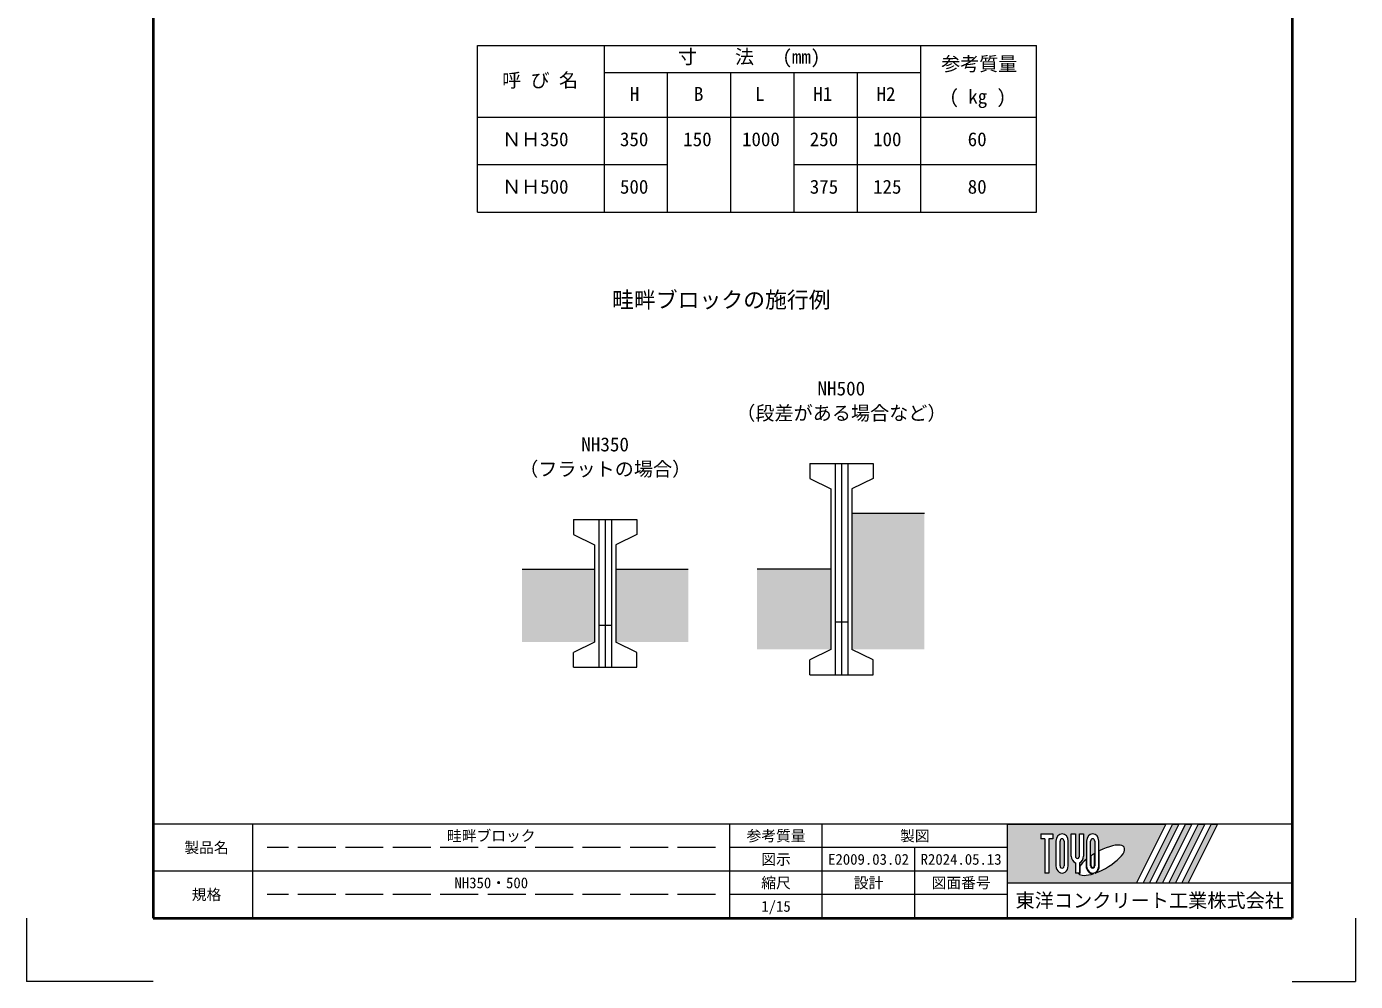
# Model space of a CAD drawing. Units: millimetres, scale not verified. Extents: x 112 to 3262, y 190 to 4645.
# Drawn here: x 112 to 3262, y 190 to 2452 of the extents above; entities that cross this region are included whole.
import ezdxf
from ezdxf.enums import TextEntityAlignment as Align

# ---------------------------------------------------------------- set-up
doc = ezdxf.new("R2010")
doc.units = ezdxf.units.MM
doc.header["$LTSCALE"] = 15
doc.linetypes.add('DASHED', pattern=[7.5, 6, -1.5])
for name, color, linetype, lineweight in [('(0-0)', 7, 'Continuous', 13), ('Defpoints_3', 7, 'Continuous', 13), ('図枠', 7, 'Continuous', 5), ('本体', 2, 'Continuous', 20), ('補助線', 8, 'Continuous', 13)]:
    doc.layers.add(name, color=color, linetype=linetype, lineweight=lineweight)
doc.layers.add('0_2', color=7, linetype='Continuous')
doc.styles.add('ＭＳ ゴシック', font='')
doc.styles.get('ＭＳ ゴシック').set_extended_font_data('MS Gothic')

msp = doc.modelspace()

# ---------------------------------------------------------------- hatches: boundary and pattern name
at = {"layer": '0_2'}
for points in [[(2239.98, 1298.86), (2068, 1298.86), (2068, 976.36), (2239.98, 976.36)], [(1286.1, 993.86), (1458.08, 993.86), (1458.08, 1166.36), (1286.1, 1166.36)], [(1680.06, 1166.36), (1508.08, 1166.36), (1508.08, 993.86), (1680.06, 993.86)], [(1843, 1166.36), (1843, 976.36), (2018, 976.36), (2018, 1166.36)]]:
    msp.add_hatch(color=256, dxfattribs=at).paths.add_polyline_path(points)
at = {"layer": '図枠'}
h = msp.add_hatch(color=256, dxfattribs=at)
h.paths.add_polyline_path([(2436.51, 562.53), (2436.51, 423.31), (2742.79, 423.31), (2812.4, 562.53)])
edge = h.paths.add_edge_path(flags=16)
edge.add_ellipse((2658.89, 476.83), major_axis=(54.55, 30.53), ratio=0.3471473, start_angle=-144.31122, end_angle=72.1899, ccw=False)
edge.add_ellipse((2638.69, 463.65), major_axis=(0, 18.56), ratio=0.8463542, start_angle=-160.70346, end_angle=-90)
edge.add_line((2654.4, 463.65), (2654.4, 499.03))
edge = h.paths.add_edge_path(flags=16)
edge.add_ellipse((2638.69, 522.19), major_axis=(0, 17.13), ratio=0.8463542, start_angle=-90, end_angle=90, ccw=False)
edge.add_line((2653.19, 522.19), (2653.19, 463.65))
edge.add_ellipse((2638.69, 463.65), major_axis=(0, 17.13), ratio=0.8463542, start_angle=90, end_angle=-90, ccw=False)
edge.add_line((2624.19, 463.65), (2624.19, 522.19))
edge = h.paths.add_edge_path(flags=16)
edge.add_line((2643.53, 522.19), (2643.53, 463.65))
edge.add_ellipse((2638.69, 463.65), major_axis=(0, 5.71), ratio=0.8463542, start_angle=90, end_angle=-90, ccw=False)
edge.add_line((2633.86, 463.65), (2633.86, 522.19))
edge.add_ellipse((2638.69, 522.19), major_axis=(0, 5.71), ratio=0.8463542, start_angle=-90, end_angle=90, ccw=False)
edge = h.paths.add_edge_path(flags=16)
edge.add_line((2642.32, 492.27), (2642.32, 463.65))
edge.add_ellipse((2638.69, 463.65), major_axis=(0, 4.28), ratio=0.8463541, start_angle=90, end_angle=-90, ccw=False)
edge.add_line((2635.07, 463.65), (2635.07, 487.58))
edge.add_ellipse((2658.89, 476.83), major_axis=(54.55, 30.53), ratio=0.3471473, start_angle=107.79174, end_angle=126.47132, ccw=False)
edge = h.paths.add_edge_path(flags=16)
edge.add_line((2616.94, 539.32), (2616.94, 486.85))
edge.add_ellipse((2602.44, 486.85), major_axis=(0, 17.13), ratio=0.8463542, start_angle=-163.34117, end_angle=-90, ccw=False)
edge.add_line((2607.27, 470.69), (2607.27, 446.51))
edge.add_line((2607.27, 446.51), (2597.6, 446.51))
edge.add_line((2597.6, 446.51), (2597.6, 470.69))
edge.add_ellipse((2602.44, 486.85), major_axis=(0, 17.13), ratio=0.8463542, start_angle=90, end_angle=163.34117, ccw=False)
edge.add_line((2587.94, 486.85), (2587.94, 539.32))
edge.add_line((2587.94, 539.32), (2597.6, 539.32))
edge.add_line((2597.6, 539.32), (2597.6, 486.85))
edge.add_ellipse((2602.44, 486.85), major_axis=(0, 5.71), ratio=0.8463542, start_angle=90, end_angle=-90)
edge.add_line((2607.27, 486.85), (2607.27, 539.32))
edge.add_line((2607.27, 539.32), (2616.94, 539.32))
edge = h.paths.add_edge_path(flags=16)
edge.add_line((2622.98, 478.42), (2622.98, 463.65))
edge.add_ellipse((2638.69, 463.65), major_axis=(0, 18.56), ratio=0.8463542, start_angle=90, end_angle=-171.54427)
edge.add_ellipse((2658.89, 476.83), major_axis=(54.55, 30.53), ratio=0.3471473, start_angle=-178.64954, end_angle=-148.29244, ccw=False)
edge.add_line((2605.19, 445.08), (2608.48, 445.08))
edge.add_line((2608.48, 445.08), (2608.48, 463.18))
edge.add_ellipse((2658.89, 476.83), major_axis=(54.55, 30.53), ratio=0.3471473, start_angle=148.21912, end_angle=165.90812, ccw=False)
edge = h.paths.add_edge_path(flags=16)
edge.add_ellipse((2566.18, 522.19), major_axis=(0, 17.13), ratio=0.8463542, start_angle=-90, end_angle=90, ccw=False)
edge.add_line((2580.68, 522.19), (2580.68, 463.65))
edge.add_ellipse((2566.18, 463.65), major_axis=(0, 17.13), ratio=0.8463542, start_angle=90, end_angle=-90, ccw=False)
edge.add_line((2551.68, 463.65), (2551.68, 522.19))
edge = h.paths.add_edge_path(flags=16)
edge.add_line((2571.02, 522.19), (2571.02, 463.65))
edge.add_ellipse((2566.18, 463.65), major_axis=(0, 5.71), ratio=0.8463542, start_angle=90, end_angle=-90, ccw=False)
edge.add_line((2561.35, 463.65), (2561.35, 522.19))
edge.add_ellipse((2566.18, 522.19), major_axis=(0, 5.71), ratio=0.8463542, start_angle=-90, end_angle=90, ccw=False)
h.paths.add_polyline_path([(2544.43, 539.32), (2544.43, 527.9), (2534.76, 527.9), (2534.76, 446.51), (2525.09, 446.51), (2525.09, 527.9), (2515.43, 527.9), (2515.43, 539.32)], flags=16)
for points in [[(2758.11, 423.31), (2773.42, 423.31), (2843.03, 562.53), (2827.72, 562.53)], [(2873.66, 562.53), (2858.35, 562.53), (2788.74, 423.31), (2804.05, 423.31)], [(2904.29, 562.53), (2888.97, 562.53), (2819.36, 423.31), (2834.68, 423.31)], [(2934.92, 562.53), (2919.6, 562.53), (2849.99, 423.31), (2865.31, 423.31)]]:
    msp.add_hatch(color=256, dxfattribs=at).paths.add_polyline_path(points)

# ---------------------------------------------------------------- linework, layer by layer
at = {"layer": '(0-0)'}
for p, q in [((1180.77, 2012.28), (1180.77, 2407.28)), ((1180.77, 2407.28), (2505.86, 2407.28)), ((1481.14, 2012.28), (1481.14, 2407.28)), ((2231.14, 2012.28), (2231.14, 2407.28)), ((2505.86, 2012.28), (2505.86, 2407.28)), ((1481.14, 2342.79), (2231.14, 2342.79)), ((1631.14, 2012.28), (1631.14, 2342.79)), ((1781.14, 2012.28), (1781.14, 2342.79)), ((1931.14, 2012.28), (1931.14, 2342.79)), ((2081.14, 2012.28), (2081.14, 2342.79)), ((1180.77, 2237.28), (2505.86, 2237.28)), ((1180.77, 2124.78), (1631.14, 2124.78)), ((1931.14, 2124.78), (2505.86, 2124.78)), ((1180.77, 2012.28), (2505.86, 2012.28))]:
    msp.add_line(p, q, dxfattribs=at)
at = {"layer": 'Defpoints_3'}
for p, q in [((111.51, 339.78), (111.51, 189.78)), ((3261.51, 339.78), (3261.51, 189.78)), ((411.51, 189.78), (111.51, 189.78)), ((3111.51, 189.78), (3261.51, 189.78))]:
    msp.add_line(p, q, dxfattribs=at)
at = {"layer": '図枠', "lineweight": 40}
for p, q in [((411.51, 4494.78), (411.51, 339.78)), ((3111.51, 4494.78), (3111.51, 339.78)), ((411.51, 339.78), (3111.51, 339.78))]:
    msp.add_line(p, q, dxfattribs=at)
at = {"layer": '図枠', "lineweight": 13}
for p, q in [((3111.51, 562.53), (411.51, 562.53)), ((647.76, 339.78), (647.76, 562.53)), ((1778.39, 339.78), (1778.39, 562.53)), ((1997.76, 339.78), (1997.76, 562.53)), ((2436.51, 339.78), (2436.51, 562.53)), ((2436.51, 506.84), (1778.39, 506.84)), ((2217.14, 339.78), (2217.14, 506.84)), ((2436.51, 451.15), (411.51, 451.15)), ((2436.51, 395.46), (1778.39, 395.46))]:
    msp.add_line(p, q, dxfattribs=at)
at = {"layer": '図枠'}
for p, q in [((2436.51, 562.53), (2812.4, 562.53)), ((2515.43, 539.32), (2515.43, 527.9)), ((2515.43, 539.32), (2544.43, 539.32)), ((2544.43, 539.32), (2544.43, 527.9)), ((2587.94, 539.32), (2597.6, 539.32)), ((2587.94, 486.85), (2587.94, 539.32)), ((2597.6, 539.32), (2597.6, 486.85)), ((2607.27, 539.32), (2616.94, 539.32)), ((2607.27, 486.85), (2607.27, 539.32)), ((2616.94, 539.32), (2616.94, 486.85)), ((2812.4, 562.53), (2742.79, 423.31)), ((2827.72, 562.53), (2758.11, 423.31)), ((2843.03, 562.53), (2773.42, 423.31)), ((2858.35, 562.53), (2788.74, 423.31)), ((2873.66, 562.53), (2804.05, 423.31)), ((2888.97, 562.53), (2819.36, 423.31)), ((2827.72, 562.53), (2843.03, 562.53)), ((2904.29, 562.53), (2834.68, 423.31)), ((2919.6, 562.53), (2849.99, 423.31)), ((2858.35, 562.53), (2873.66, 562.53)), ((2934.92, 562.53), (2865.31, 423.31)), ((2888.97, 562.53), (2904.29, 562.53)), ((2919.6, 562.53), (2934.92, 562.53)), ((2525.09, 527.9), (2515.43, 527.9)), ((2525.09, 527.9), (2525.09, 446.51)), ((2534.76, 527.9), (2534.76, 446.51)), ((2544.43, 527.9), (2534.76, 527.9)), ((2551.68, 522.19), (2551.68, 463.65)), ((2561.35, 463.65), (2561.35, 522.19)), ((2571.02, 522.19), (2571.02, 463.65)), ((2580.68, 463.65), (2580.68, 522.19)), ((2624.19, 522.19), (2624.19, 463.65)), ((2633.86, 463.65), (2633.86, 522.19)), ((2643.53, 522.19), (2643.53, 463.65)), ((2653.19, 463.65), (2653.19, 522.19)), ((2622.98, 478.42), (2622.98, 463.65)), ((2635.07, 463.65), (2635.07, 487.58)), ((2642.32, 492.27), (2642.32, 463.65)), ((2654.4, 463.65), (2654.4, 499.03)), ((2534.76, 446.51), (2525.09, 446.51)), ((2597.6, 470.69), (2597.6, 446.51)), ((2607.27, 446.51), (2597.6, 446.51)), ((2605.19, 445.08), (2608.48, 445.08)), ((2607.27, 470.69), (2607.27, 446.51)), ((2608.48, 463.18), (2608.48, 445.08)), ((2436.51, 423.31), (2742.79, 423.31)), ((2758.11, 423.31), (2773.42, 423.31)), ((2788.74, 423.31), (2804.05, 423.31)), ((2819.36, 423.31), (2834.68, 423.31)), ((2849.99, 423.31), (2865.31, 423.31))]:
    msp.add_line(p, q, dxfattribs=at)
at = {"layer": '図枠', "linetype": 'DASHED', "lineweight": 9}
for p, q in [((1744.64, 506.84), (681.51, 506.84)), ((1744.64, 395.46), (681.51, 395.46))]:
    msp.add_line(p, q, dxfattribs=at)
at = {"layer": '図枠'}
for centre, major_axis, ratio, start_param, end_param in [((2566.18, 522.19), (0, 17.13), 0.846354, 4.712389, 7.8539816), ((2638.69, 522.19), (0, 17.13), 0.846354, 4.712389, 7.8539816), ((2566.18, 522.19), (0, 5.71), 0.846354, 4.712389, 7.8539816), ((2638.69, 522.19), (0, 5.71), 0.846354, 4.712389, 7.8539816), ((2658.89, 476.83), (54.55, 30.53), 0.347147, 4.2621853, 7.7429163), ((2602.44, 486.85), (0, 17.13), 0.846354, 1.5707963, 2.8017557), ((2602.44, 486.85), (0, 5.71), 0.846354, 1.5707963, 4.712389), ((2602.44, 486.85), (0, 17.13), 0.846354, 3.4814296, 4.712389), ((2658.89, 476.83), (54.55, 30.53), 0.347147, 2.0815197, 2.5155126), ((2658.89, 476.83), (54.55, 30.53), 0.347147, 1.6817405, 1.8219833), ((2566.18, 463.65), (0, 17.13), 0.846354, 1.5707963, 4.712389), ((2566.18, 463.65), (0, 5.71), 0.846354, 1.5707963, 4.712389), ((2658.89, 476.83), (54.55, 30.53), 0.347147, 3.2093975, 4.2004451), ((2638.69, 463.65), (0, 18.56), 0.846354, 1.5707963, 3.3154679), ((2638.69, 463.65), (0, 17.13), 0.846354, 1.5707963, 4.712389), ((2638.69, 463.65), (0, 5.71), 0.846354, 1.5707963, 4.712389), ((2638.69, 463.65), (0, 4.28), 0.846354, 1.5707963, 4.712389), ((2638.69, 463.65), (0, 18.56), 0.846354, 3.5338438, 4.712389)]:
    msp.add_ellipse(centre, major_axis=major_axis, ratio=ratio, start_param=start_param, end_param=end_param, dxfattribs=at)
at = {"layer": '本体'}
for p, q in [((1968, 1416.36), (2118, 1416.36)), ((1968, 1416.36), (1968, 1381.36)), ((2118, 1416.36), (2118, 1381.36)), ((1968, 1381.36), (2018, 1356.36)), ((2018, 1356.36), (2018, 976.36)), ((2118, 1381.36), (2068, 1356.36)), ((2068, 1356.36), (2068, 976.36)), ((2068, 1298.86), (2239.98, 1298.86)), ((1408.08, 1283.86), (1558.08, 1283.86)), ((1408.08, 1283.86), (1408.08, 1248.86)), ((1558.08, 1283.86), (1558.08, 1248.86)), ((1408.08, 1248.86), (1458.08, 1223.86)), ((1558.08, 1248.86), (1508.08, 1223.86)), ((1458.08, 1223.86), (1458.08, 993.86)), ((1508.08, 1223.86), (1508.08, 993.86)), ((1286.1, 1166.36), (1458.08, 1166.36)), ((1508.08, 1166.36), (1680.06, 1166.36)), ((2018, 1166.36), (1843, 1166.36)), ((1458.08, 993.86), (1408.08, 968.86)), ((1558.08, 968.86), (1508.08, 993.86)), ((1408.08, 933.86), (1408.08, 968.86)), ((1558.08, 933.86), (1558.08, 968.86)), ((2018, 976.36), (1968, 951.36)), ((1968, 916.36), (1968, 951.36)), ((2118, 951.36), (2068, 976.36)), ((2118, 916.36), (2118, 951.36)), ((1408.08, 933.86), (1558.08, 933.86)), ((1968, 916.36), (2118, 916.36))]:
    msp.add_line(p, q, dxfattribs=at)
at = {"layer": '本体', "lineweight": 15}
for p, q in [((2028, 1416.36), (2028, 916.36)), ((2043, 1416.36), (2043, 916.36)), ((2058, 1416.36), (2058, 916.36)), ((1468.08, 1283.86), (1468.08, 933.86)), ((1483.08, 1283.86), (1483.08, 933.86)), ((1498.08, 1283.86), (1498.08, 933.86)), ((2028, 1041.36), (2058, 1041.36)), ((1468.08, 1033.86), (1498.08, 1033.86))]:
    msp.add_line(p, q, dxfattribs=at)
at = {"layer": '補助線'}
msp.add_line((2436.51, 423.31), (3111.51, 423.31), dxfattribs=at)

# ---------------------------------------------------------------- texts
at = {"layer": '(0-0)', "style": 'ＭＳ ゴシック'}
for s, p in [('寸\u3000\u3000法   (mm)', (1655.92, 2353.96)), ('参考質量', (2279.78, 2337.15)), ('呼 び 名', (1238.75, 2298.26)), ('H', (1541.59, 2265.89)), ('B', (1693.48, 2265.89)), ('L', (1838.15, 2265.89)), ('H1', (1976.39, 2265.89)), ('H2', (2126.43, 2265.89)), ('( kg )', (2298.85, 2259.7)), ('ＮＨ350', (1238.89, 2158.53)), ('350', (1518.08, 2158.53)), ('150', (1668.08, 2158.53)), ('1000', (1807.39, 2158.53)), ('250', (1968.08, 2158.53)), ('100', (2118.08, 2158.53)), ('60', (2342.43, 2158.53)), ('ＮＨ500', (1238.89, 2046.03)), ('500', (1518.08, 2046.03)), ('375', (1968.08, 2046.03)), ('125', (2118.08, 2046.03)), ('80', (2342.43, 2046.03))]:
    msp.add_text(s, height=32.99, dxfattribs=at).set_placement(p, align=Align.BOTTOM_LEFT)
at = {"layer": '0_2', "style": 'ＭＳ ゴシック'}
msp.add_text('畦畔ブロックの施行例', height=37.98, dxfattribs=at).set_placement((1758.39, 1774.17), align=Align.BOTTOM_CENTER)
for s, p in [('NH500', (1986.34, 1611.13)), ('（段差がある場合など）', (1793.71, 1552.8)), ('NH350', (1426.42, 1478.63)), ('（フラットの場合）', (1279.12, 1420.3))]:
    msp.add_text(s, height=33.23, dxfattribs=at).set_placement(p, align=Align.TOP_LEFT)
at = {"layer": '図枠', "style": 'ＭＳ ゴシック'}
for s, height, p in [('畦畔ブロック', 25.63, (1213.08, 534.68)), ('参考質量', 25.63, (1888.08, 534.68)), ('製図', 25.63, (2217.14, 534.68)), ('製品名', 25.63, (538.08, 506.84)), ('図示', 25.63, (1888.08, 479)), ('E2009.03.02', 25.63, (2107.45, 479)), ('R2024.05.13', 25.63, (2326.83, 479)), ('規格', 25.63, (538.08, 395.46)), ('NH350・500', 25.63, (1213.08, 423.31)), ('縮尺', 25.63, (1888.08, 423.31)), ('設計', 25.63, (2107.45, 423.31)), ('図面番号', 25.63, (2326.83, 423.31)), ('1/15', 25.63, (1888.08, 367.62)), ('東洋コンクリート工業株式会社', 33.32, (2774.01, 381.54))]:
    msp.add_text(s, height=height, dxfattribs=at).set_placement(p, align=Align.MIDDLE_CENTER)

doc.saveas('drawing.dxf')
